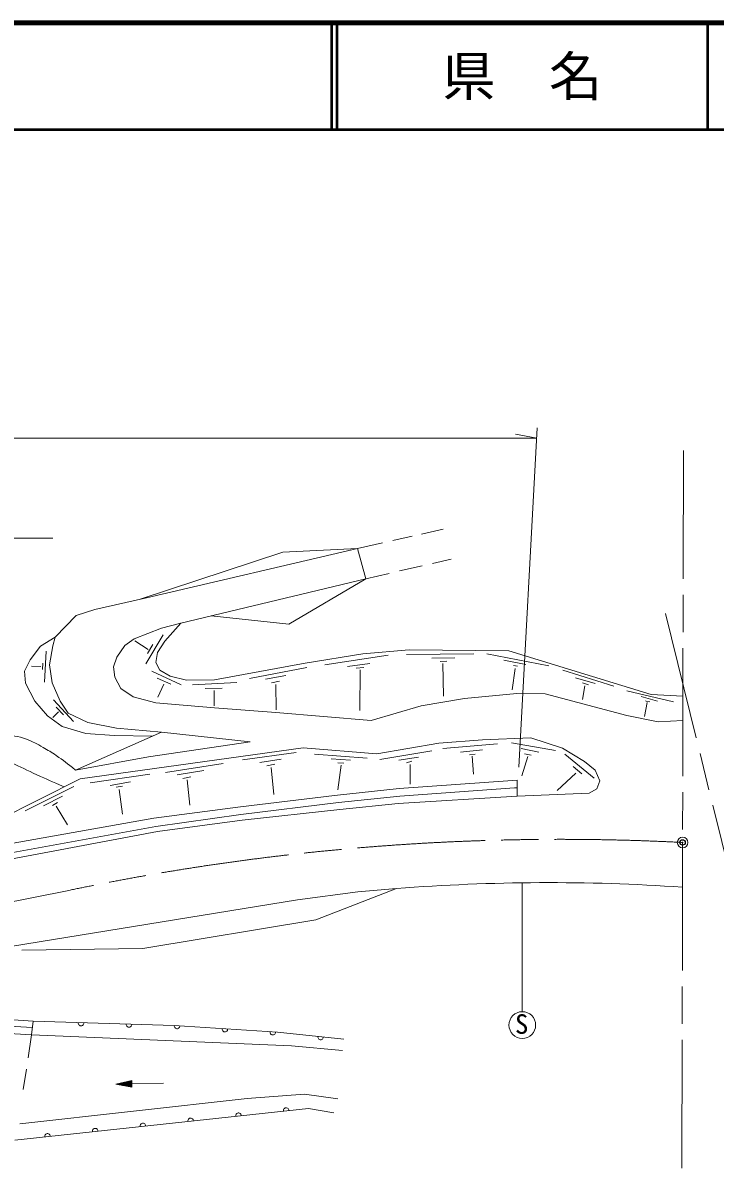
# Model space of a CAD drawing. Units: millimetres, scale not verified. Extents: x 40000 to 680000, y 20000 to 380000.
# Drawn here: x 268830 to 333704, y 273000 to 380000 of the extents above; entities that cross this region are included whole.
import ezdxf
from ezdxf.enums import TextEntityAlignment as Align

# ---------------------------------------------------------------- set-up
doc = ezdxf.new("R2010")
doc.units = ezdxf.units.MM
doc.header["$LTSCALE"] = 1000
doc.header["$PDMODE"] = 32
doc.header["$PDSIZE"] = 500
doc.linetypes.add('CHAIN', pattern=[18.5, 12, -1.5, 3.5, -1.5])
for name, color, linetype, lineweight in [('M-BGD', 7, 'Continuous', 13), ('M-BGD-EXST', 7, 'Continuous', 13), ('M-BMK', 2, 'CHAIN', 13), ('M-BMK-SRVR', 3, 'Continuous', 13), ('M-STR-HTXT', 7, 'Continuous', 13), ('M-TTL', 2, 'Continuous', 140), ('M-TTL-LINE', 7, 'Continuous', 50)]:
    doc.layers.add(name, color=color, linetype=linetype, lineweight=lineweight)
doc.layers.add('M-OTRS', color=6, linetype='Continuous')
doc.layers.add('M-TTL-TXT', color=7, linetype='Continuous')
doc.styles.add('ＭＳ ゴシック', font='')
doc.styles.get('ＭＳ ゴシック').set_extended_font_data('MS Gothic')

msp = doc.modelspace()

# ---------------------------------------------------------------- linework, layer by layer
at = {"layer": 'M-BGD'}
for p, q in [((303487, 331500), (305326, 331918)), ((306183, 332114), (308207, 332575)), ((280403, 326138), (300199, 330751)), ((300199, 330751), (293205, 330426)), ((300199, 330751), (302542, 331284)), ((300199, 330751), (300965, 327936)), ((293205, 330426), (279817, 326005)), ((307230, 329363), (308973, 329760)), ((304131, 328657), (306252, 329140)), ((300965, 327936), (283644, 323761)), ((293744, 323668), (300965, 327936)), ((300965, 327936), (303152, 328434)), ((275571, 325038), (280403, 326138)), ((271850, 322466), (273829, 324497)), ((273829, 324497), (275571, 325038)), ((286464, 324441), (293744, 323668)), ((279272, 322307), (281815, 323294)), ((281815, 323294), (283644, 323761)), ((283644, 323761), (282132, 322083)), ((271850, 322466), (270498, 321610)), ((271636, 321644), (271850, 322466)), ((278375, 321689), (279272, 322307)), ((280585, 321293), (279327, 322099)), ((281975, 322669), (280370, 319951)), ((282132, 322083), (281455, 321020)), ((270498, 321610), (269522, 320334)), ((271006, 321135), (270859, 318238)), ((271336, 319872), (271636, 321644)), ((277638, 320591), (278375, 321689)), ((281023, 321772), (280516, 320938)), ((281455, 321020), (281288, 320082)), ((300693, 320905), (305024, 321281)), ((305024, 321281), (314374, 321171)), ((314374, 321171), (327710, 317072)), ((269522, 320334), (268982, 319268)), ((270699, 320027), (270672, 319439)), ((277326, 319667), (277638, 320591)), ((281288, 320082), (281674, 319373)), ((286782, 318466), (295298, 320014)), ((295298, 320014), (300693, 320905)), ((297113, 319863), (303070, 320770)), ((299239, 319722), (301334, 320004)), ((304773, 320841), (311075, 320903)), ((307162, 320480), (309311, 320508)), ((307931, 320175), (308547, 320202)), ((308200, 319980), (308259, 316922)), ((312293, 320893), (318104, 319783)), ((313893, 320304), (315978, 319887)), ((268982, 319268), (269087, 318141)), ((270505, 319706), (269651, 319733)), ((271591, 318175), (271336, 319872)), ((277444, 318701), (277326, 319667)), ((280912, 319274), (283678, 317981)), ((281674, 319373), (282643, 318800)), ((290071, 318579), (295429, 319607)), ((291565, 318523), (293462, 318864)), ((300063, 319543), (300792, 319620)), ((300452, 319397), (300403, 315591)), ((314956, 319512), (314685, 317531)), ((314800, 319804), (315185, 319731)), ((319418, 319356), (324223, 317855)), ((269087, 318141), (269943, 316459)), ((272327, 316463), (271591, 318175)), ((278000, 317637), (277444, 318701)), ((281405, 318621), (282698, 318051)), ((282031, 318065), (281495, 316835)), ((282643, 318800), (284155, 318424)), ((284155, 318424), (286782, 318466)), ((284741, 318002), (288869, 318197)), ((292142, 318169), (292893, 318322)), ((292545, 318037), (292573, 315653)), ((320616, 318636), (322451, 318126)), ((321263, 318167), (321826, 317990)), ((321503, 317907), (321284, 316614)), ((279160, 316880), (278000, 317637)), ((281308, 316310), (279160, 316880)), ((285901, 317648), (287493, 317689)), ((286756, 317474), (286770, 316028)), ((315104, 317186), (310202, 316709)), ((317762, 317154), (315104, 317186)), ((325439, 315119), (317762, 317154)), ((325427, 317437), (329805, 316405)), ((326771, 316884), (328293, 316467)), ((327710, 317072), (330681, 316915)), ((269943, 316459), (271129, 315093)), ((271692, 316583), (273575, 314554)), ((271959, 315909), (272647, 315182)), ((273093, 315352), (272327, 316463)), ((286777, 315823), (281308, 316310)), ((292549, 315387), (286777, 315823)), ((306157, 316031), (301456, 314645)), ((310202, 316709), (306157, 316031)), ((327338, 316322), (327097, 315039)), ((327166, 316489), (327236, 316475)), ((327236, 316475), (327569, 316397)), ((271129, 315093), (272511, 314101)), ((272173, 315475), (271646, 314928)), ((274925, 314466), (273093, 315352)), ((301456, 314645), (292549, 315387)), ((328348, 314525), (325439, 315119)), ((330676, 314639), (328348, 314525)), ((272511, 314101), (274718, 313426)), ((281837, 313546), (273774, 310007)), ((277613, 313940), (274925, 314466)), ((281837, 313546), (277613, 313940)), ((281837, 313546), (290142, 312645)), ((274718, 313426), (277377, 313260)), ((277377, 313260), (280980, 313170)), ((290142, 312645), (280620, 311233)), ((301987, 311525), (307804, 312526)), ((307804, 312526), (311900, 312838)), ((308201, 312042), (313319, 312480)), ((311900, 312838), (316424, 313016)), ((314617, 312555), (318745, 311846)), ((316424, 313016), (319406, 312057)), ((274207, 309189), (295084, 312089)), ((289404, 310972), (294439, 311660)), ((295084, 312089), (301987, 311525)), ((296171, 311500), (301081, 311114)), ((302290, 311000), (307158, 311813)), ((309837, 311698), (311891, 311917)), ((310692, 311437), (311224, 311510)), ((315534, 312013), (317192, 311669)), ((315826, 311513), (316452, 311398)), ((319406, 312057), (321449, 310816)), ((319621, 311492), (322352, 309251)), ((280620, 311233), (273774, 310007)), ((282206, 309773), (287599, 310621)), ((291053, 310725), (293041, 311017)), ((291692, 310412), (292436, 310551)), ((297714, 311073), (299528, 310927)), ((298350, 310687), (298902, 310666)), ((298652, 310468), (298360, 308154)), ((304052, 310947), (305918, 311229)), ((304792, 310697), (305292, 310833)), ((305126, 310530), (305136, 308675)), ((310948, 311323), (311073, 309615)), ((316160, 311283), (315586, 309459)), ((320402, 310356), (321195, 309657)), ((321449, 310816), (322450, 310013)), ((275154, 308824), (280728, 309610)), ((283283, 309564), (285785, 309975)), ((283833, 309224), (284583, 309377)), ((292102, 310252), (292353, 307723)), ((320642, 309727), (318891, 308087)), ((322450, 310013), (322887, 308992)), ((264397, 304243), (274207, 309189)), ((269060, 306179), (273612, 308466)), ((277003, 308553), (278928, 308901)), ((277587, 308394), (278157, 308491)), ((277872, 308199), (278157, 305864)), ((284222, 309099), (284486, 306729)), ((304079, 308296), (298042, 307632)), ((315163, 309073), (304079, 308296)), ((314900, 308359), (304142, 307562)), ((315163, 308359), (314900, 308359)), ((315163, 307561), (315163, 309073)), ((322616, 308241), (321908, 307845)), ((322887, 308992), (322616, 308241)), ((270776, 306659), (272562, 307569)), ((298042, 307632), (289239, 306553)), ((298417, 306975), (304142, 307562)), ((303986, 306889), (315163, 307561)), ((321908, 307845), (315163, 307561)), ((271596, 306680), (272069, 306958)), ((271951, 306617), (273014, 304866)), ((289239, 306553), (281120, 305490)), ((289270, 305849), (298417, 306975)), ((289379, 305302), (298542, 306303)), ((298542, 306303), (303986, 306889)), ((281120, 305490), (260144, 301788)), ((281292, 304724), (289270, 305849)), ((281448, 304239), (289379, 305302)), ((260331, 300912), (281292, 304724)), ((260484, 300330), (281448, 304239)), ((294577, 297854), (300206, 298605)), ((303841, 298909), (296289, 295978)), ((300206, 298605), (303841, 298909)), ((266488, 293277), (294577, 297854)), ((296289, 295978), (280059, 293280)), ((280059, 293280), (268746, 293148)), ((269785, 286485), (258309, 287262)), ((269639, 285193), (257607, 285943)), ((258100, 286585), (269719, 285900)), ((269785, 286485), (269639, 285193)), ((269639, 285193), (269319, 283053)), ((269639, 285193), (294004, 284177)), ((294004, 284177), (298788, 283731)), ((269161, 281999), (268874, 280086)), ((277544, 280577), (279036, 280915)), ((277544, 280577), (279044, 280615)), ((277544, 280577), (279051, 280315)), ((279042, 280675), (277842, 280644)), ((279045, 280555), (277845, 280524)), ((278141, 280712), (279040, 280735)), ((278147, 280472), (279047, 280495)), ((279039, 280795), (278439, 280780)), ((279048, 280435), (278448, 280420)), ((278737, 280847), (279037, 280855)), ((278750, 280367), (279050, 280375)), ((279051, 280315), (279036, 280915)), ((279044, 280615), (282016, 280691)), ((295227, 279661), (289848, 279255)), ((298354, 279208), (295227, 279661)), ((289848, 279255), (268540, 276861))]:
    msp.add_line(p, q, dxfattribs=at)
for points in [[(269785, 286485), (283017, 286093), (292680, 285468), (298919, 284811)], [(297964, 277904), (295595, 278303), (268074, 275335)]]:
    msp.add_lwpolyline(points, dxfattribs=at)
for centre, radius, start, end in [((318144, 115731), 183736, 86.09876, 94.46474), ((274282, 286306), 254, 167.91525, 8.69296), ((278780, 286173), 254, 167.91525, 8.69296), ((283276, 286031), 254, 165.90784, 6.68556), ((287766, 285740), 254, 165.90784, 6.68556), ((292257, 285449), 254, 165.90784, 6.68556), ((296732, 284995), 254, 163.60214, 4.37985), ((293504, 278123), 254, 355.76581, 196.54353), ((284556, 277158), 254, 355.76581, 196.54353), ((289030, 277641), 254, 355.76581, 196.54353), ((275608, 276194), 254, 355.76581, 196.54353), ((280082, 276676), 254, 355.76581, 196.54353), ((271134, 275711), 254, 355.76581, 196.54353)]:
    msp.add_arc(centre, radius, start, end, dxfattribs=at)
for points, knots in [([(215691, 315865), (217247, 316043), (217687, 316096), (218953, 316324), (220288, 316565), (221014, 316806), (222341, 317085), (223267, 317280), (223780, 317428), (224718, 317554), (225507, 317660), (225955, 317680), (226751, 317700), (227907, 317729), (228555, 317691), (229711, 317658), (231703, 317602), (232819, 317549), (234808, 317439), (236019, 317373), (236694, 317284), (237904, 317210), (239394, 317119), (240229, 317074), (241720, 317012), (243104, 316954), (243880, 316959), (245264, 316897), (246580, 316839), (247322, 316854), (248631, 316710), (249916, 316569), (250618, 316367), (251894, 316157), (253419, 315906), (254282, 315809), (255803, 315532), (257300, 315259), (258127, 315046), (259618, 314740), (261095, 314435), (261919, 314243), (263402, 313968), (264789, 313711), (265583, 313667), (266967, 313395), (267835, 313224), (268349, 313207), (269177, 312894), (269809, 312656), (270139, 312460), (270730, 312134), (271222, 311862), (271482, 311683), (271950, 311373), (272691, 310880), (272926, 310679), (273774, 310007)], [0, 0, 0, 0, 1, 1, 1, 2, 2, 2, 3, 3, 3, 4, 4, 4, 5, 5, 5, 6, 6, 6, 7, 7, 7, 8, 8, 8, 9, 9, 9, 10, 10, 10, 11, 11, 11, 12, 12, 12, 13, 13, 13, 14, 14, 14, 15, 15, 15, 16, 16, 16, 17, 17, 17, 18, 18, 18, 19, 19, 19, 19]), ([(216808, 314731), (218019, 315172), (218363, 315297), (219382, 315591), (220420, 315892), (221007, 316055), (222071, 316248), (223062, 316428), (223629, 316471), (224635, 316530), (225885, 316602), (226589, 316568), (227841, 316577), (229612, 316589), (230605, 316615), (232375, 316577), (234001, 316541), (234913, 316502), (236535, 316373), (238195, 316241), (239117, 316080), (240772, 315889), (242281, 315714), (243127, 315622), (244634, 315435), (246474, 315207), (247508, 315106), (249341, 314825), (251725, 314460), (253056, 314222), (255423, 313762), (257654, 313328), (258901, 313071), (261115, 312558), (262354, 312271), (263047, 312099), (264273, 311761), (265625, 311387), (266386, 311179), (267698, 310682), (268682, 310309), (269193, 310003), (270152, 309571), (271147, 309124), (271460, 308984), (272701, 308430)], [0, 0, 0, 0, 1, 1, 1, 2, 2, 2, 3, 3, 3, 4, 4, 4, 5, 5, 5, 6, 6, 6, 7, 7, 7, 8, 8, 8, 9, 9, 9, 10, 10, 10, 11, 11, 11, 12, 12, 12, 13, 13, 13, 14, 14, 14, 15, 15, 15, 15])]:
    msp.add_open_spline(points, degree=3, knots=knots, dxfattribs=at)
at = {"layer": 'M-BGD-EXST'}
msp.add_line((315626, 299450), (315626, 287398), dxfattribs=at)
msp.add_circle((315631, 286124), 1250, dxfattribs=at)
at = {"layer": 'M-BMK'}
for p, q in [((330726, 339935), (330654, 303228)), ((329058, 324669), (336850, 293048)), ((330654, 303228), (330550, 251112)), ((266022, 297330), (273147, 298739))]:
    msp.add_line(p, q, dxfattribs=at)
msp.add_arc((319209, 79231), 224289, 87.07509, 101.85108, dxfattribs=at)
at = {"layer": 'M-BMK-SRVR'}
msp.add_circle((330654, 303228), 500, dxfattribs=at)
msp.add_point((330654, 303228), dxfattribs=at)
at = {"layer": 'M-OTRS'}
msp.add_point((330654, 303228), dxfattribs=at)
at = {"layer": 'M-STR-HTXT'}
for p, q in [((316980, 341087), (314980, 341487)), ((315293, 310271), (317033, 342055)), ((87247, 341087), (316980, 341087)), ((244633, 331716), (271633, 331716))]:
    msp.add_line(p, q, dxfattribs=at)
at = {"layer": 'M-TTL'}
msp.add_line((680000, 380000), (40000, 380000), dxfattribs=at)
at = {"layer": 'M-TTL-LINE'}
for p, q in [((297750, 380000), (297750, 370000)), ((298250, 380000), (298250, 370000)), ((333000, 380000), (333000, 370000)), ((40000, 370000), (680000, 370000))]:
    msp.add_line(p, q, dxfattribs=at)

# ---------------------------------------------------------------- texts
at = {"layer": 'M-BGD-EXST', "style": 'ＭＳ ゴシック'}
msp.add_text('S', height=1833, dxfattribs=at).set_placement((314952, 284751), align=Align.BOTTOM_LEFT)
at = {"layer": 'M-TTL-TXT', "style": 'ＭＳ ゴシック'}
msp.add_text('県\u3000名', height=3666, dxfattribs=at).set_placement((315625, 375000), align=Align.MIDDLE_CENTER)

doc.saveas('drawing.dxf')
